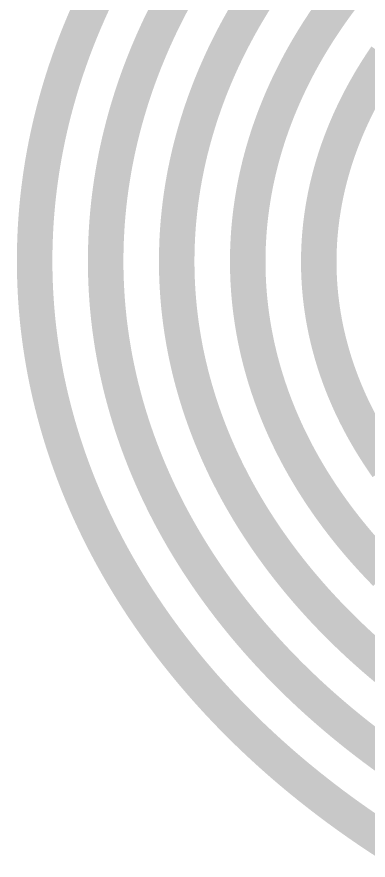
# Model space of a CAD drawing. Header units: metres. Extents: x -4.33 to 4.48, y -3.25 to 3.4.
# Drawn here: x -4.325 to -2.842, y -2.496 to 1.068 of the extents above; entities that cross this region are included whole.
import ezdxf

# ---------------------------------------------------------------- set-up
doc = ezdxf.new("R2010")
doc.units = ezdxf.units.M
doc.layers.add('FRONT', color=7, linetype='Continuous')

msp = doc.modelspace()

# ---------------------------------------------------------------- linework, layer by layer
at = {"layer": 'FRONT', "const_width": 0.15}
for points in [[(-2.7624, -2.4214), (-2.7825, -2.4083), (-2.8025, -2.3952), (-2.8224, -2.3819), (-2.8422, -2.3686), (-2.8618, -2.3551), (-2.8814, -2.3416), (-2.9008, -2.3279), (-2.9202, -2.3142), (-2.9394, -2.3004), (-2.9585, -2.2865), (-2.9775, -2.2725), (-2.9964, -2.2584), (-3.0151, -2.2442), (-3.0338, -2.2299), (-3.0523, -2.2155), (-3.0707, -2.201), (-3.089, -2.1865), (-3.1072, -2.1718), (-3.1253, -2.1571), (-3.1432, -2.1423), (-3.161, -2.1274), (-3.1787, -2.1124), (-3.1963, -2.0973), (-3.2137, -2.0821), (-3.231, -2.0669), (-3.2482, -2.0515), (-3.2653, -2.0361), (-3.2822, -2.0206), (-3.299, -2.005), (-3.3157, -1.9893), (-3.3323, -1.9736), (-3.3487, -1.9578), (-3.365, -1.9419), (-3.3812, -1.9259), (-3.3972, -1.9098), (-3.4131, -1.8936), (-3.4289, -1.8774), (-3.4445, -1.8611), (-3.46, -1.8447), (-3.4754, -1.8283), (-3.4906, -1.8117), (-3.5057, -1.7951), (-3.5207, -1.7784), (-3.5355, -1.7617), (-3.5502, -1.7449), (-3.5647, -1.728), (-3.5792, -1.711), (-3.5934, -1.694), (-3.6076, -1.6768), (-3.6215, -1.6597), (-3.6354, -1.6424), (-3.6491, -1.6251), (-3.6627, -1.6077), (-3.6761, -1.5903), (-3.6894, -1.5727), (-3.7025, -1.5552), (-3.7155, -1.5375), (-3.7284, -1.5198), (-3.7411, -1.502), (-3.7536, -1.4842), (-3.766, -1.4663), (-3.7783, -1.4483), (-3.7904, -1.4303), (-3.8024, -1.4122), (-3.8142, -1.3941), (-3.8259, -1.3759), (-3.8374, -1.3576), (-3.8487, -1.3393), (-3.86, -1.3209), (-3.871, -1.3025), (-3.8819, -1.284), (-3.8927, -1.2655), (-3.9033, -1.2469), (-3.9138, -1.2283), (-3.9241, -1.2096), (-3.9343, -1.1908), (-3.9443, -1.172), (-3.9541, -1.1532), (-3.9638, -1.1343), (-3.9733, -1.1154), (-3.9827, -1.0964), (-3.9919, -1.0773), (-4.001, -1.0582), (-4.0099, -1.0391), (-4.0187, -1.0199), (-4.0273, -1.0007), (-4.0357, -0.9815), (-4.044, -0.9622), (-4.0521, -0.9428), (-4.0601, -0.9234), (-4.0679, -0.904), (-4.0755, -0.8846), (-4.083, -0.865), (-4.0903, -0.8455), (-4.0975, -0.8259), (-4.1045, -0.8063), (-4.1113, -0.7867), (-4.118, -0.767), (-4.1245, -0.7473), (-4.1309, -0.7275), (-4.1371, -0.7077), (-4.1431, -0.6879), (-4.149, -0.6681), (-4.1547, -0.6482), (-4.1602, -0.6283), (-4.1656, -0.6084), (-4.1708, -0.5884), (-4.1759, -0.5684), (-4.1808, -0.5484), (-4.1855, -0.5284), (-4.19, -0.5083), (-4.1944, -0.4882), (-4.1987, -0.4681), (-4.2027, -0.448), (-4.2066, -0.4278), (-4.2103, -0.4076), (-4.2139, -0.3874), (-4.2173, -0.3672), (-4.2205, -0.347), (-4.2236, -0.3267), (-4.2265, -0.3065), (-4.2292, -0.2862), (-4.2318, -0.2659), (-4.2342, -0.2456), (-4.2365, -0.2253), (-4.2385, -0.2049), (-4.2404, -0.1846), (-4.2422, -0.1642), (-4.2437, -0.1438), (-4.2451, -0.1235), (-4.2463, -0.1031), (-4.2474, -0.0827), (-4.2483, -0.0623), (-4.249, -0.0419), (-4.2496, -0.0214), (-4.25, -0.001), (-4.2502, 0.0194), (-4.2503, 0.0398), (-4.2502, 0.0603), (-4.2499, 0.0807), (-4.2494, 0.1011), (-4.2488, 0.1216), (-4.248, 0.142), (-4.2471, 0.1624), (-4.246, 0.1828), (-4.2447, 0.2033), (-4.2432, 0.2237), (-4.2416, 0.2441), (-4.2398, 0.2645), (-4.2379, 0.2849), (-4.2357, 0.3053), (-4.2334, 0.3257), (-4.231, 0.346), (-4.2283, 0.3664), (-4.2255, 0.3868), (-4.2226, 0.4071), (-4.2195, 0.4274), (-4.2162, 0.4478), (-4.2127, 0.4681), (-4.2091, 0.4883), (-4.2053, 0.5086), (-4.2013, 0.5289), (-4.1972, 0.5491), (-4.1929, 0.5693), (-4.1884, 0.5895), (-4.1838, 0.6097), (-4.179, 0.6299), (-4.174, 0.65), (-4.1689, 0.6702), (-4.1636, 0.6902), (-4.1582, 0.7103), (-4.1525, 0.7304), (-4.1467, 0.7504), (-4.1408, 0.7704), (-4.1347, 0.7904), (-4.1284, 0.8103), (-4.122, 0.8302), (-4.1153, 0.8501), (-4.1086, 0.87), (-4.1016, 0.8898), (-4.0945, 0.9096), (-4.0873, 0.9293), (-4.0799, 0.9491), (-4.0723, 0.9688), (-4.0645, 0.9884), (-4.0566, 1.0081), (-4.0485, 1.0276), (-4.0403, 1.0472), (-4.0319, 1.0667), (-4.0234, 1.0862), (-4.0147, 1.1056), (-4.0058, 1.125), (-3.9968, 1.1444)], [(-2.7637, -2.0615), (-2.7813, -2.0488), (-2.7987, -2.0359), (-2.8161, -2.023), (-2.8333, -2.01), (-2.8504, -1.9969), (-2.8674, -1.9837), (-2.8843, -1.9705), (-2.9011, -1.9571), (-2.9178, -1.9437), (-2.9344, -1.9302), (-2.9509, -1.9167), (-2.9672, -1.903), (-2.9834, -1.8893), (-2.9995, -1.8755), (-3.0155, -1.8616), (-3.0314, -1.8476), (-3.0472, -1.8336), (-3.0628, -1.8195), (-3.0784, -1.8053), (-3.0938, -1.7911), (-3.109, -1.7767), (-3.1242, -1.7623), (-3.1393, -1.7478), (-3.1542, -1.7333), (-3.169, -1.7187), (-3.1837, -1.704), (-3.1982, -1.6892), (-3.2127, -1.6744), (-3.227, -1.6595), (-3.2411, -1.6445), (-3.2552, -1.6295), (-3.2691, -1.6144), (-3.2829, -1.5992), (-3.2966, -1.584), (-3.3102, -1.5687), (-3.3236, -1.5533), (-3.3369, -1.5379), (-3.35, -1.5224), (-3.3631, -1.5068), (-3.3759, -1.4912), (-3.3887, -1.4755), (-3.4014, -1.4597), (-3.4139, -1.4439), (-3.4262, -1.4281), (-3.4385, -1.4121), (-3.4506, -1.3961), (-3.4625, -1.3801), (-3.4744, -1.364), (-3.4861, -1.3478), (-3.4976, -1.3316), (-3.509, -1.3153), (-3.5203, -1.299), (-3.5315, -1.2826), (-3.5425, -1.2662), (-3.5534, -1.2497), (-3.5641, -1.2332), (-3.5747, -1.2166), (-3.5852, -1.1999), (-3.5955, -1.1832), (-3.6057, -1.1665), (-3.6157, -1.1497), (-3.6256, -1.1328), (-3.6353, -1.1159), (-3.6449, -1.099), (-3.6544, -1.082), (-3.6637, -1.065), (-3.6729, -1.0479), (-3.682, -1.0308), (-3.6909, -1.0136), (-3.6996, -0.9964), (-3.7082, -0.9791), (-3.7167, -0.9618), (-3.725, -0.9445), (-3.7332, -0.9271), (-3.7412, -0.9097), (-3.7491, -0.8922), (-3.7568, -0.8747), (-3.7644, -0.8572), (-3.7718, -0.8396), (-3.7791, -0.822), (-3.7862, -0.8043), (-3.7932, -0.7866), (-3.8001, -0.7689), (-3.8067, -0.7512), (-3.8133, -0.7334), (-3.8197, -0.7156), (-3.8259, -0.6977), (-3.832, -0.6798), (-3.838, -0.6619), (-3.8437, -0.644), (-3.8494, -0.626), (-3.8549, -0.608), (-3.8602, -0.59), (-3.8654, -0.5719), (-3.8704, -0.5539), (-3.8753, -0.5358), (-3.88, -0.5176), (-3.8846, -0.4995), (-3.8891, -0.4813), (-3.8933, -0.4631), (-3.8974, -0.4449), (-3.9014, -0.4266), (-3.9052, -0.4084), (-3.9089, -0.3901), (-3.9124, -0.3718), (-3.9157, -0.3534), (-3.9189, -0.3351), (-3.922, -0.3167), (-3.9249, -0.2984), (-3.9276, -0.28), (-3.9302, -0.2616), (-3.9326, -0.2432), (-3.9349, -0.2247), (-3.937, -0.2063), (-3.9389, -0.1878), (-3.9407, -0.1694), (-3.9424, -0.1509), (-3.9439, -0.1324), (-3.9452, -0.1139), (-3.9464, -0.0954), (-3.9474, -0.0769), (-3.9483, -0.0584), (-3.949, -0.0398), (-3.9496, -0.0213), (-3.95, -0.0028), (-3.9502, 0.0158), (-3.9503, 0.0343), (-3.9502, 0.0528), (-3.95, 0.0714), (-3.9496, 0.0899), (-3.9491, 0.1085), (-3.9484, 0.127), (-3.9475, 0.1456), (-3.9465, 0.1641), (-3.9454, 0.1827), (-3.9441, 0.2012), (-3.9426, 0.2197), (-3.941, 0.2383), (-3.9392, 0.2568), (-3.9373, 0.2753), (-3.9352, 0.2938), (-3.9329, 0.3123), (-3.9305, 0.3308), (-3.9279, 0.3493), (-3.9252, 0.3678), (-3.9223, 0.3862), (-3.9193, 0.4047), (-3.9161, 0.4231), (-3.9128, 0.4415), (-3.9093, 0.4599), (-3.9057, 0.4783), (-3.9019, 0.4967), (-3.8979, 0.5151), (-3.8938, 0.5334), (-3.8895, 0.5518), (-3.8851, 0.5701), (-3.8805, 0.5884), (-3.8758, 0.6067), (-3.8709, 0.6249), (-3.8659, 0.6431), (-3.8607, 0.6614), (-3.8553, 0.6795), (-3.8498, 0.6977), (-3.8442, 0.7159), (-3.8384, 0.734), (-3.8324, 0.7521), (-3.8263, 0.7701), (-3.8201, 0.7882), (-3.8137, 0.8062), (-3.8071, 0.8242), (-3.8004, 0.8421), (-3.7935, 0.8601), (-3.7865, 0.878), (-3.7793, 0.8958), (-3.772, 0.9137), (-3.7645, 0.9315), (-3.7569, 0.9492), (-3.7492, 0.967), (-3.7412, 0.9847), (-3.7332, 1.0023), (-3.725, 1.0199), (-3.7166, 1.0375), (-3.7081, 1.0551), (-3.6994, 1.0726), (-3.6906, 1.0901), (-3.6817, 1.1075), (-3.6726, 1.1249), (-3.6633, 1.1423), (-3.6539, 1.1596)], [(-2.7534, -1.6962), (-2.7683, -1.6838), (-2.7831, -1.6714), (-2.7978, -1.6589), (-2.8124, -1.6463), (-2.8269, -1.6337), (-2.8412, -1.621), (-2.8555, -1.6082), (-2.8696, -1.5954), (-2.8837, -1.5825), (-2.8976, -1.5695), (-2.9114, -1.5565), (-2.9251, -1.5434), (-2.9387, -1.5303), (-2.9522, -1.517), (-2.9655, -1.5037), (-2.9788, -1.4904), (-2.9919, -1.477), (-3.0049, -1.4635), (-3.0178, -1.45), (-3.0306, -1.4364), (-3.0432, -1.4227), (-3.0558, -1.409), (-3.0682, -1.3953), (-3.0805, -1.3814), (-3.0927, -1.3676), (-3.1047, -1.3536), (-3.1167, -1.3396), (-3.1285, -1.3256), (-3.1402, -1.3114), (-3.1518, -1.2973), (-3.1633, -1.2831), (-3.1746, -1.2688), (-3.1858, -1.2544), (-3.1969, -1.2401), (-3.2078, -1.2256), (-3.2187, -1.2111), (-3.2294, -1.1966), (-3.24, -1.182), (-3.2504, -1.1674), (-3.2608, -1.1527), (-3.271, -1.138), (-3.281, -1.1232), (-3.291, -1.1083), (-3.3008, -1.0935), (-3.3105, -1.0785), (-3.3201, -1.0636), (-3.3295, -1.0486), (-3.3388, -1.0335), (-3.348, -1.0184), (-3.357, -1.0032), (-3.3659, -0.988), (-3.3747, -0.9728), (-3.3834, -0.9575), (-3.3919, -0.9422), (-3.4003, -0.9269), (-3.4085, -0.9115), (-3.4166, -0.896), (-3.4246, -0.8805), (-3.4325, -0.865), (-3.4402, -0.8495), (-3.4478, -0.8339), (-3.4552, -0.8183), (-3.4625, -0.8026), (-3.4697, -0.7869), (-3.4767, -0.7712), (-3.4836, -0.7554), (-3.4904, -0.7396), (-3.497, -0.7238), (-3.5035, -0.7079), (-3.5099, -0.692), (-3.5161, -0.6761), (-3.5222, -0.6601), (-3.5281, -0.6441), (-3.5339, -0.6281), (-3.5396, -0.612), (-3.5451, -0.596), (-3.5505, -0.5799), (-3.5558, -0.5637), (-3.5609, -0.5476), (-3.5658, -0.5314), (-3.5707, -0.5152), (-3.5753, -0.499), (-3.5799, -0.4827), (-3.5843, -0.4665), (-3.5886, -0.4502), (-3.5927, -0.4338), (-3.5967, -0.4175), (-3.6005, -0.4011), (-3.6042, -0.3848), (-3.6078, -0.3684), (-3.6112, -0.352), (-3.6145, -0.3355), (-3.6176, -0.3191), (-3.6206, -0.3026), (-3.6234, -0.2861), (-3.6261, -0.2696), (-3.6287, -0.2531), (-3.6311, -0.2366), (-3.6334, -0.2201), (-3.6355, -0.2035), (-3.6375, -0.1869), (-3.6394, -0.1704), (-3.6411, -0.1538), (-3.6426, -0.1372), (-3.644, -0.1206), (-3.6453, -0.104), (-3.6464, -0.0874), (-3.6474, -0.0707), (-3.6483, -0.0541), (-3.649, -0.0375), (-3.6495, -0.0208), (-3.6499, -0.0042), (-3.6502, 0.0125), (-3.6503, 0.0291), (-3.6503, 0.0458), (-3.6501, 0.0625), (-3.6498, 0.0791), (-3.6493, 0.0958), (-3.6487, 0.1125), (-3.648, 0.1291), (-3.6471, 0.1458), (-3.6461, 0.1624), (-3.6449, 0.1791), (-3.6436, 0.1957), (-3.6421, 0.2124), (-3.6405, 0.229), (-3.6387, 0.2457), (-3.6368, 0.2623), (-3.6348, 0.2789), (-3.6326, 0.2956), (-3.6303, 0.3122), (-3.6278, 0.3288), (-3.6252, 0.3454), (-3.6224, 0.3619), (-3.6195, 0.3785), (-3.6165, 0.3951), (-3.6133, 0.4116), (-3.6099, 0.4282), (-3.6065, 0.4447), (-3.6028, 0.4612), (-3.5991, 0.4777), (-3.5952, 0.4942), (-3.5911, 0.5106), (-3.5869, 0.5271), (-3.5826, 0.5435), (-3.5781, 0.5599), (-3.5735, 0.5763), (-3.5687, 0.5927), (-3.5638, 0.6091), (-3.5588, 0.6254), (-3.5536, 0.6417), (-3.5483, 0.658), (-3.5428, 0.6743), (-3.5372, 0.6905), (-3.5315, 0.7068), (-3.5256, 0.723), (-3.5195, 0.7391), (-3.5134, 0.7553), (-3.5071, 0.7714), (-3.5006, 0.7875), (-3.494, 0.8036), (-3.4873, 0.8196), (-3.4804, 0.8356), (-3.4734, 0.8516), (-3.4663, 0.8676), (-3.459, 0.8835), (-3.4516, 0.8994), (-3.444, 0.9152), (-3.4363, 0.931), (-3.4285, 0.9468), (-3.4205, 0.9626), (-3.4124, 0.9783), (-3.4042, 0.994), (-3.3958, 1.0097), (-3.3873, 1.0253), (-3.3786, 1.0409), (-3.3699, 1.0564), (-3.3609, 1.0719), (-3.3519, 1.0874), (-3.3427, 1.1028), (-3.3334, 1.1182), (-3.3239, 1.1335), (-3.3144, 1.1488)], [(-2.7667, -1.2853), (-2.7784, -1.2733), (-2.7901, -1.2612), (-2.8016, -1.2491), (-2.813, -1.2369), (-2.8243, -1.2247), (-2.8355, -1.2124), (-2.8466, -1.2001), (-2.8576, -1.1877), (-2.8685, -1.1753), (-2.8793, -1.1628), (-2.8899, -1.1503), (-2.9005, -1.1377), (-2.9109, -1.1251), (-2.9212, -1.1124), (-2.9314, -1.0997), (-2.9415, -1.0869), (-2.9515, -1.0741), (-2.9613, -1.0613), (-2.9711, -1.0484), (-2.9807, -1.0354), (-2.9902, -1.0224), (-2.9996, -1.0094), (-3.0089, -0.9963), (-3.018, -0.9832), (-3.0271, -0.97), (-3.036, -0.9568), (-3.0448, -0.9436), (-3.0535, -0.9303), (-3.0621, -0.917), (-3.0705, -0.9036), (-3.0789, -0.8902), (-3.0871, -0.8768), (-3.0952, -0.8633), (-3.1031, -0.8498), (-3.111, -0.8362), (-3.1187, -0.8226), (-3.1263, -0.809), (-3.1338, -0.7953), (-3.1412, -0.7816), (-3.1484, -0.7679), (-3.1555, -0.7541), (-3.1625, -0.7403), (-3.1694, -0.7265), (-3.1761, -0.7126), (-3.1827, -0.6987), (-3.1892, -0.6848), (-3.1956, -0.6708), (-3.2018, -0.6568), (-3.208, -0.6428), (-3.2139, -0.6288), (-3.2198, -0.6147), (-3.2256, -0.6006), (-3.2312, -0.5864), (-3.2367, -0.5723), (-3.242, -0.5581), (-3.2473, -0.5439), (-3.2524, -0.5297), (-3.2573, -0.5154), (-3.2622, -0.5011), (-3.2669, -0.4868), (-3.2715, -0.4725), (-3.276, -0.4581), (-3.2803, -0.4437), (-3.2845, -0.4293), (-3.2886, -0.4149), (-3.2926, -0.4005), (-3.2964, -0.386), (-3.3001, -0.3716), (-3.3036, -0.3571), (-3.3071, -0.3425), (-3.3104, -0.328), (-3.3135, -0.3135), (-3.3166, -0.2989), (-3.3195, -0.2843), (-3.3223, -0.2697), (-3.3249, -0.2551), (-3.3275, -0.2405), (-3.3298, -0.2259), (-3.3321, -0.2112), (-3.3342, -0.1966), (-3.3362, -0.1819), (-3.3381, -0.1672), (-3.3398, -0.1525), (-3.3414, -0.1378), (-3.3429, -0.1231), (-3.3442, -0.1084), (-3.3454, -0.0937), (-3.3465, -0.0789), (-3.3474, -0.0642), (-3.3483, -0.0494), (-3.3489, -0.0347), (-3.3495, -0.0199), (-3.3499, -0.0052), (-3.3502, 0.0096), (-3.3503, 0.0244), (-3.3503, 0.0391), (-3.3502, 0.0539), (-3.35, 0.0687), (-3.3496, 0.0835), (-3.3491, 0.0983), (-3.3484, 0.113), (-3.3476, 0.1278), (-3.3467, 0.1426), (-3.3457, 0.1574), (-3.3445, 0.1721), (-3.3432, 0.1869), (-3.3418, 0.2017), (-3.3402, 0.2164), (-3.3385, 0.2312), (-3.3366, 0.2459), (-3.3347, 0.2607), (-3.3326, 0.2754), (-3.3303, 0.2902), (-3.328, 0.3049), (-3.3255, 0.3196), (-3.3229, 0.3343), (-3.3201, 0.349), (-3.3172, 0.3637), (-3.3142, 0.3784), (-3.311, 0.393), (-3.3077, 0.4077), (-3.3043, 0.4223), (-3.3008, 0.437), (-3.2971, 0.4516), (-3.2933, 0.4662), (-3.2893, 0.4808), (-3.2853, 0.4953), (-3.2811, 0.5099), (-3.2767, 0.5244), (-3.2723, 0.5389), (-3.2677, 0.5535), (-3.2629, 0.5679), (-3.2581, 0.5824), (-3.2531, 0.5969), (-3.248, 0.6113), (-3.2427, 0.6257), (-3.2374, 0.6401), (-3.2319, 0.6544), (-3.2262, 0.6688), (-3.2205, 0.6831), (-3.2146, 0.6974), (-3.2086, 0.7117), (-3.2025, 0.7259), (-3.1962, 0.7401), (-3.1898, 0.7543), (-3.1833, 0.7685), (-3.1766, 0.7826), (-3.1698, 0.7968), (-3.1629, 0.8109), (-3.1559, 0.8249), (-3.1488, 0.8389), (-3.1415, 0.8529), (-3.1341, 0.8669), (-3.1265, 0.8809), (-3.1189, 0.8948), (-3.1111, 0.9086), (-3.1032, 0.9225), (-3.0952, 0.9363), (-3.087, 0.9501), (-3.0787, 0.9638), (-3.0703, 0.9775), (-3.0618, 0.9912), (-3.0532, 1.0049), (-3.0444, 1.0185), (-3.0355, 1.032), (-3.0265, 1.0456), (-3.0174, 1.059), (-3.0081, 1.0725), (-2.9987, 1.0859), (-2.9893, 1.0993), (-2.9796, 1.1126), (-2.9699, 1.1259), (-2.9601, 1.1392), (-2.9501, 1.1524)], [(-2.7617, -0.8348), (-2.7697, -0.8233), (-2.7777, -0.8117), (-2.7855, -0.8001), (-2.7932, -0.7885), (-2.8008, -0.7768), (-2.8083, -0.7651), (-2.8157, -0.7534), (-2.823, -0.7416), (-2.8302, -0.7298), (-2.8373, -0.718), (-2.8442, -0.7061), (-2.8511, -0.6943), (-2.8578, -0.6823), (-2.8644, -0.6704), (-2.8709, -0.6584), (-2.8773, -0.6464), (-2.8836, -0.6343), (-2.8898, -0.6223), (-2.8959, -0.6102), (-2.9018, -0.598), (-2.9076, -0.5859), (-2.9134, -0.5737), (-2.919, -0.5615), (-2.9245, -0.5493), (-2.9298, -0.537), (-2.9351, -0.5247), (-2.9403, -0.5124), (-2.9453, -0.5001), (-2.9502, -0.4877), (-2.955, -0.4754), (-2.9597, -0.463), (-2.9643, -0.4505), (-2.9687, -0.4381), (-2.9731, -0.4256), (-2.9773, -0.4132), (-2.9814, -0.4006), (-2.9854, -0.3881), (-2.9892, -0.3756), (-2.993, -0.363), (-2.9966, -0.3504), (-3.0001, -0.3378), (-3.0035, -0.3252), (-3.0068, -0.3126), (-3.01, -0.3), (-3.013, -0.2873), (-3.016, -0.2746), (-3.0188, -0.2619), (-3.0215, -0.2492), (-3.024, -0.2365), (-3.0265, -0.2238), (-3.0288, -0.211), (-3.031, -0.1983), (-3.0331, -0.1855), (-3.0351, -0.1727), (-3.0369, -0.1599), (-3.0387, -0.1471), (-3.0403, -0.1343), (-3.0418, -0.1215), (-3.0432, -0.1087), (-3.0444, -0.0958), (-3.0456, -0.083), (-3.0466, -0.0701), (-3.0475, -0.0573), (-3.0482, -0.0444), (-3.0489, -0.0315), (-3.0494, -0.0187), (-3.0499, -0.0058), (-3.0501, 0.0071), (-3.0503, 0.02), (-3.0504, 0.0329), (-3.0503, 0.0458), (-3.0501, 0.0586), (-3.0498, 0.0715), (-3.0494, 0.0844), (-3.0488, 0.0973), (-3.0482, 0.1102), (-3.0474, 0.1231), (-3.0465, 0.136), (-3.0454, 0.1489), (-3.0443, 0.1618), (-3.043, 0.1747), (-3.0416, 0.1876), (-3.0401, 0.2004), (-3.0385, 0.2133), (-3.0367, 0.2262), (-3.0348, 0.2391), (-3.0328, 0.2519), (-3.0307, 0.2648), (-3.0285, 0.2776), (-3.0261, 0.2905), (-3.0237, 0.3033), (-3.0211, 0.3161), (-3.0183, 0.3289), (-3.0155, 0.3418), (-3.0126, 0.3545), (-3.0095, 0.3673), (-3.0063, 0.3801), (-3.003, 0.3929), (-2.9995, 0.4056), (-2.996, 0.4184), (-2.9923, 0.4311), (-2.9885, 0.4438), (-2.9846, 0.4565), (-2.9806, 0.4692), (-2.9764, 0.4819), (-2.9722, 0.4945), (-2.9678, 0.5072), (-2.9633, 0.5198), (-2.9587, 0.5324), (-2.9539, 0.545), (-2.9491, 0.5576), (-2.9441, 0.5701), (-2.939, 0.5826), (-2.9338, 0.5952), (-2.9285, 0.6077), (-2.9231, 0.6201), (-2.9175, 0.6326), (-2.9118, 0.645), (-2.906, 0.6574), (-2.9001, 0.6698), (-2.8941, 0.6822), (-2.888, 0.6945), (-2.8817, 0.7068), (-2.8754, 0.7191), (-2.8689, 0.7314), (-2.8623, 0.7436), (-2.8556, 0.7559), (-2.8487, 0.7681), (-2.8418, 0.7802), (-2.8348, 0.7924), (-2.8276, 0.8045), (-2.8203, 0.8165), (-2.8129, 0.8286), (-2.8054, 0.8406), (-2.7978, 0.8526), (-2.7901, 0.8646), (-2.7822, 0.8765), (-2.7743, 0.8884), (-2.7662, 0.9003)]]:
    msp.add_lwpolyline(points, dxfattribs=at)

doc.saveas('drawing.dxf')
